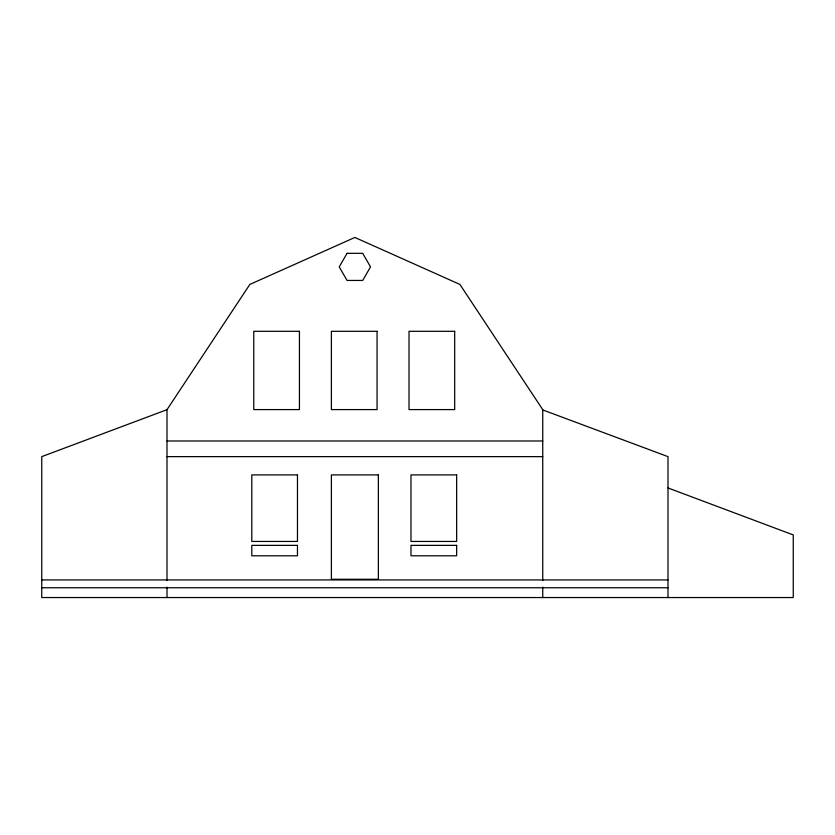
<?xml version="1.0" encoding="UTF-8"?>
<svg xmlns="http://www.w3.org/2000/svg" width="835" height="835" viewBox="0 0 835 835"><rect width="100%" height="100%" fill="white"/><g stroke="black" fill="none" stroke-linecap="round" stroke-linejoin="round"><path stroke-width="1.25" d="M167 580.586L167 409.672L249.853 284.422L354.875 237.453L459.897 284.422L542.75 409.672L542.75 580.586M167 409.672L41.75 456.641L41.75 597.547L793.25 597.547L793.25 534.922L668 487.953M167 440.984L542.75 440.984M167 456.641L542.75 456.641M41.75 579.928L668 579.928M41.75 587.756L668 587.756M542.75 409.933L668 456.641L668 597.547M542.75 587.109L542.75 597.547M167 587.109L167 597.547M347.047 253.329L339.219 266.887L347.047 280.445L362.703 280.445L370.531 266.887L362.703 253.329L347.047 253.329M299.431 331.307L253.767 331.307L253.767 409.588L299.431 409.588L299.431 331.307M377.055 331.307L331.391 331.307L331.391 409.588L377.055 409.588L377.055 331.307M454.689 331.307L409.025 331.307L409.025 409.588L454.689 409.588L454.689 331.307M297.469 474.906L251.805 474.906L251.805 541.445L297.469 541.445L297.469 474.906M378.359 474.906L331.391 474.906L331.391 579.281L378.359 579.281L378.359 474.906M456.641 474.906L410.977 474.906L410.977 541.445L456.641 541.445L456.641 474.906M297.469 545.359L251.805 545.359L251.805 555.797L297.469 555.797L297.469 545.359M456.641 545.359L410.977 545.359L410.977 555.797L456.641 555.797L456.641 545.359"/></g></svg>
